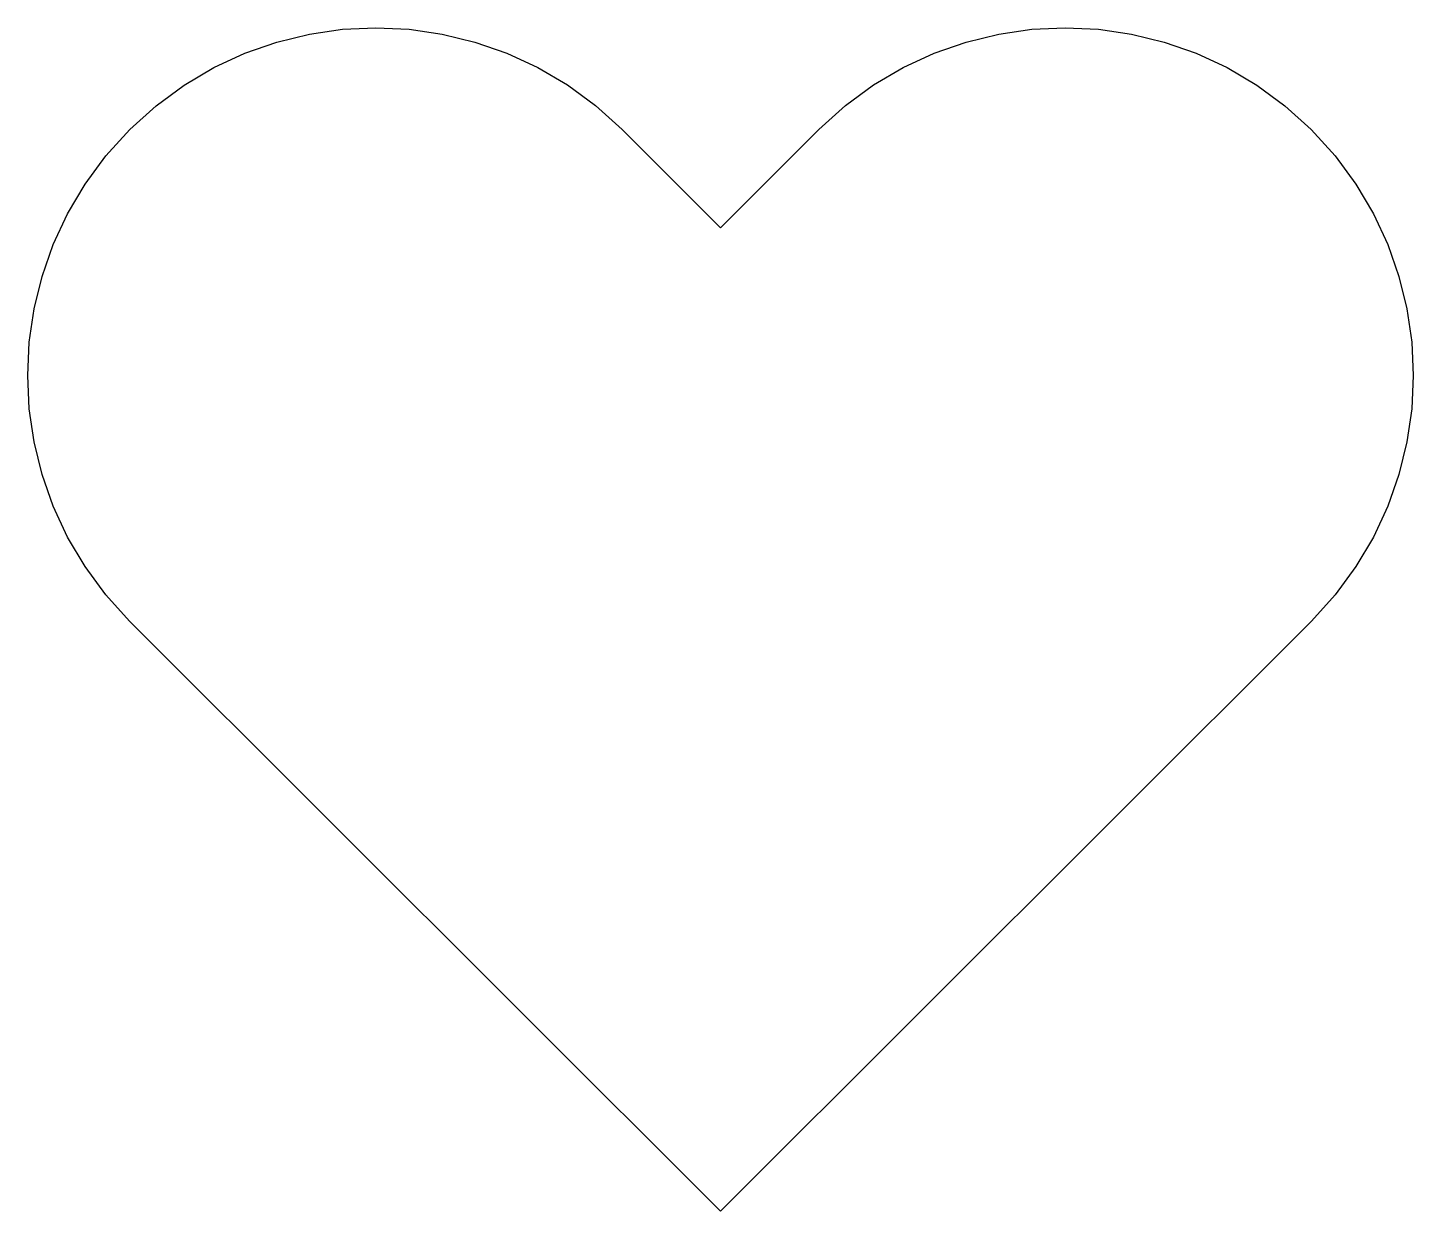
# Model space of a CAD drawing. Extents: x 0.1 to 59.7, y 3.5 to 54.4.
import ezdxf

# ---------------------------------------------------------------- set-up
doc = ezdxf.new("R2010")
doc.units = 0
doc.layers.get('0').update_dxf_attribs({"linetype": 'CONTINUOUS'})

msp = doc.modelspace()

# ---------------------------------------------------------------- linework, layer by layer
at = {"color": 7}
msp.add_lwpolyline([(29.884329, 3.474693), (4.481889, 28.841667), (3.454855, 29.976988), (2.564792, 31.186626), (1.811696, 32.459963), (1.195568, 33.786377), (0.716406, 35.15525), (0.374206, 36.555961), (0.168968, 37.977891), (0.100693, 39.41042), (0.169377, 40.842929), (0.375019, 42.264797), (0.717614, 43.665405), (1.197166, 45.034134), (1.81367, 46.360363), (2.567126, 47.633473), (3.457532, 48.842845), (4.484886, 49.977857), (5.62149, 51.00374), (6.832557, 51.892869), (8.107452, 52.645245), (9.43554, 53.260865), (10.806187, 53.739726), (12.208757, 54.081829), (13.632617, 54.287169), (15.06713, 54.355747), (16.501664, 54.287559), (17.925581, 54.082605), (19.328249, 53.740882), (20.699033, 53.262388), (22.027296, 52.647122), (23.302405, 51.895082), (24.513725, 51.006266), (25.650622, 49.980673), (29.884329, 45.752892), (34.118038, 49.980673), (35.254933, 51.006266), (36.466253, 51.895082), (37.741362, 52.647121), (39.069626, 53.262385), (40.440411, 53.740876), (41.843078, 54.082595), (43.266996, 54.287544), (44.701531, 54.355724), (46.136047, 54.287137), (47.559906, 54.081784), (48.96248, 53.739667), (50.333129, 53.260787), (51.661219, 52.645147), (52.936115, 51.892746), (54.147184, 51.003588), (55.283792, 49.977674), (56.311146, 48.842661), (57.201548, 47.63329), (57.955002, 46.36018), (58.571506, 45.033951), (59.051058, 43.665223), (59.393653, 42.264616), (59.599291, 40.84275), (59.667976, 39.410245), (59.599698, 37.977721), (59.394463, 36.555797), (59.052263, 35.155093), (58.5731, 33.786229), (57.956972, 32.459826), (57.203879, 31.186503), (56.313818, 29.976879), (55.286786, 28.841576)], close=True, dxfattribs=at)

doc.saveas('drawing.dxf')
